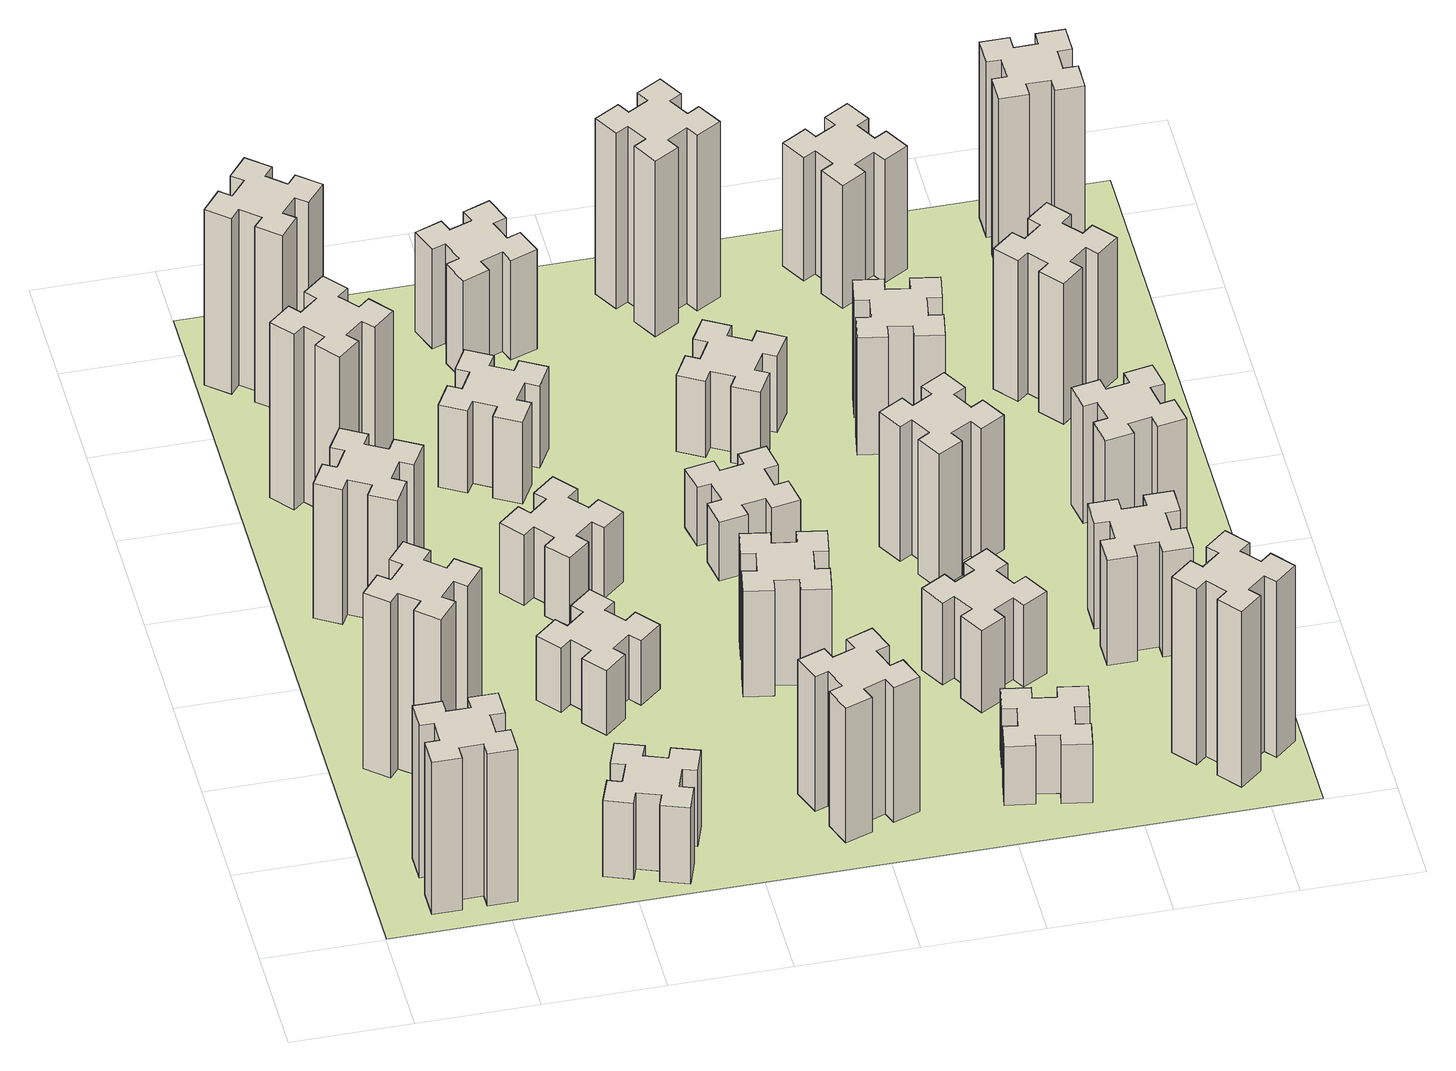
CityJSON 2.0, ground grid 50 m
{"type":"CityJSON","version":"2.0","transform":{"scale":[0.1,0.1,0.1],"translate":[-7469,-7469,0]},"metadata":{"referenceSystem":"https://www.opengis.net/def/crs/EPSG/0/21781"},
"CityObjects":{
"building1":{"type":"Building","attributes":{"class":"1000","function":"1000","usage":"1000","yearOfConstruction":2016,"roofType":"1000","measuredHeight":78,"storeysAboveGround":30,"storeysBelowGround":0},"geometry":[{"type":"Solid","lod":"1","boundaries":[[[[0,1,2,3,4,5,6,7,8,9,10,11,12,13,14,15,16,17,18,19]],[[17,16,20,21]],[[16,15,22,20]],[[15,14,23,22]],[[14,13,24,23]],[[13,12,25,24]],[[12,11,26,25]],[[11,10,27,26]],[[10,9,28,27]],[[9,8,29,28]],[[8,7,30,29]],[[7,6,31,30]],[[6,5,32,31]],[[5,4,33,32]],[[4,3,34,33]],[[3,2,35,34]],[[2,1,36,35]],[[1,0,37,36]],[[0,19,38,37]],[[19,18,39,38]],[[18,17,21,39]],[[24,25,26,27,28,29,30,31,32,33,34,35,36,37,38,39,21,20,22,23]]]]}]},
"building2":{"type":"Building","attributes":{"class":"1000","function":"1000","usage":"1000","yearOfConstruction":2016,"roofType":"1000","measuredHeight":90,"storeysAboveGround":30,"storeysBelowGround":0},"geometry":[{"type":"Solid","lod":"1","boundaries":[[[[40,41,42,43,44,45,46,47,48,49,50,51,52,53,54,55,56,57,58,59]],[[57,56,60,61]],[[56,55,62,60]],[[55,54,63,62]],[[54,53,64,63]],[[53,52,65,64]],[[52,51,66,65]],[[51,50,67,66]],[[50,49,68,67]],[[49,48,69,68]],[[48,47,70,69]],[[47,46,71,70]],[[46,45,72,71]],[[45,44,73,72]],[[44,43,74,73]],[[43,42,75,74]],[[42,41,76,75]],[[41,40,77,76]],[[40,59,78,77]],[[59,58,79,78]],[[58,57,61,79]],[[64,65,66,67,68,69,70,71,72,73,74,75,76,77,78,79,61,60,62,63]]]]}]},
"building3":{"type":"Building","attributes":{"class":"1000","function":"1000","usage":"1000","yearOfConstruction":2016,"roofType":"1000","measuredHeight":69,"storeysAboveGround":30,"storeysBelowGround":0},"geometry":[{"type":"Solid","lod":"1","boundaries":[[[[80,81,82,83,84,85,86,87,88,89,90,91,92,93,94,95,96,97,98,99]],[[97,96,100,101]],[[96,95,102,100]],[[95,94,103,102]],[[94,93,104,103]],[[93,92,105,104]],[[92,91,106,105]],[[91,90,107,106]],[[90,89,108,107]],[[89,88,109,108]],[[88,87,110,109]],[[87,86,111,110]],[[86,85,112,111]],[[85,84,113,112]],[[84,83,114,113]],[[83,82,115,114]],[[82,81,116,115]],[[81,80,117,116]],[[80,99,118,117]],[[99,98,119,118]],[[98,97,101,119]],[[104,105,106,107,108,109,110,111,112,113,114,115,116,117,118,119,101,100,102,103]]]]}]},
"building4":{"type":"Building","attributes":{"class":"1000","function":"1000","usage":"1000","yearOfConstruction":2016,"roofType":"1000","measuredHeight":90,"storeysAboveGround":30,"storeysBelowGround":0},"geometry":[{"type":"Solid","lod":"1","boundaries":[[[[120,121,122,123,124,125,126,127,128,129,130,131,132,133,134,135,136,137,138,139]],[[137,136,140,141]],[[136,135,142,140]],[[135,134,143,142]],[[134,133,144,143]],[[133,132,145,144]],[[132,131,146,145]],[[131,130,147,146]],[[130,129,148,147]],[[129,128,149,148]],[[128,127,150,149]],[[127,126,151,150]],[[126,125,152,151]],[[125,124,153,152]],[[124,123,154,153]],[[123,122,155,154]],[[122,121,156,155]],[[121,120,157,156]],[[120,139,158,157]],[[139,138,159,158]],[[138,137,141,159]],[[144,145,146,147,148,149,150,151,152,153,154,155,156,157,158,159,141,140,142,143]]]]}]},
"building5":{"type":"Building","attributes":{"class":"1000","function":"1000","usage":"1000","yearOfConstruction":2016,"roofType":"1000","measuredHeight":39,"storeysAboveGround":30,"storeysBelowGround":0},"geometry":[{"type":"Solid","lod":"1","boundaries":[[[[160,161,162,163,164,165,166,167,168,169,170,171,172,173,174,175,176,177,178,179]],[[177,176,180,181]],[[176,175,182,180]],[[175,174,183,182]],[[174,173,184,183]],[[173,172,185,184]],[[172,171,186,185]],[[171,170,187,186]],[[170,169,188,187]],[[169,168,189,188]],[[168,167,190,189]],[[167,166,191,190]],[[166,165,192,191]],[[165,164,193,192]],[[164,163,194,193]],[[163,162,195,194]],[[162,161,196,195]],[[161,160,197,196]],[[160,179,198,197]],[[179,178,199,198]],[[178,177,181,199]],[[184,185,186,187,188,189,190,191,192,193,194,195,196,197,198,199,181,180,182,183]]]]}]},
"building6":{"type":"Building","attributes":{"class":"1000","function":"1000","usage":"1000","yearOfConstruction":2016,"roofType":"1000","measuredHeight":90,"storeysAboveGround":30,"storeysBelowGround":0},"geometry":[{"type":"Solid","lod":"1","boundaries":[[[[200,201,202,203,204,205,206,207,208,209,210,211,212,213,214,215,216,217,218,219]],[[217,216,220,221]],[[216,215,222,220]],[[215,214,223,222]],[[214,213,224,223]],[[213,212,225,224]],[[212,211,226,225]],[[211,210,227,226]],[[210,209,228,227]],[[209,208,229,228]],[[208,207,230,229]],[[207,206,231,230]],[[206,205,232,231]],[[205,204,233,232]],[[204,203,234,233]],[[203,202,235,234]],[[202,201,236,235]],[[201,200,237,236]],[[200,219,238,237]],[[219,218,239,238]],[[218,217,221,239]],[[224,225,226,227,228,229,230,231,232,233,234,235,236,237,238,239,221,220,222,223]]]]}]},
"building7":{"type":"Building","attributes":{"class":"1000","function":"1000","usage":"1000","yearOfConstruction":2016,"roofType":"1000","measuredHeight":33,"storeysAboveGround":30,"storeysBelowGround":0},"geometry":[{"type":"Solid","lod":"1","boundaries":[[[[240,241,242,243,244,245,246,247,248,249,250,251,252,253,254,255,256,257,258,259]],[[257,256,260,261]],[[256,255,262,260]],[[255,254,263,262]],[[254,253,264,263]],[[253,252,265,264]],[[252,251,266,265]],[[251,250,267,266]],[[250,249,268,267]],[[249,248,269,268]],[[248,247,270,269]],[[247,246,271,270]],[[246,245,272,271]],[[245,244,273,272]],[[244,243,274,273]],[[243,242,275,274]],[[242,241,276,275]],[[241,240,277,276]],[[240,259,278,277]],[[259,258,279,278]],[[258,257,261,279]],[[264,265,266,267,268,269,270,271,272,273,274,275,276,277,278,279,261,260,262,263]]]]}]},
"building8":{"type":"Building","attributes":{"class":"1000","function":"1000","usage":"1000","yearOfConstruction":2016,"roofType":"1000","measuredHeight":36,"storeysAboveGround":30,"storeysBelowGround":0},"geometry":[{"type":"Solid","lod":"1","boundaries":[[[[280,281,282,283,284,285,286,287,288,289,290,291,292,293,294,295,296,297,298,299]],[[297,296,300,301]],[[296,295,302,300]],[[295,294,303,302]],[[294,293,304,303]],[[293,292,305,304]],[[292,291,306,305]],[[291,290,307,306]],[[290,289,308,307]],[[289,288,309,308]],[[288,287,310,309]],[[287,286,311,310]],[[286,285,312,311]],[[285,284,313,312]],[[284,283,314,313]],[[283,282,315,314]],[[282,281,316,315]],[[281,280,317,316]],[[280,299,318,317]],[[299,298,319,318]],[[298,297,301,319]],[[304,305,306,307,308,309,310,311,312,313,314,315,316,317,318,319,301,300,302,303]]]]}]},
"building9":{"type":"Building","attributes":{"class":"1000","function":"1000","usage":"1000","yearOfConstruction":2016,"roofType":"1000","measuredHeight":42,"storeysAboveGround":30,"storeysBelowGround":0},"geometry":[{"type":"Solid","lod":"1","boundaries":[[[[320,321,322,323,324,325,326,327,328,329,330,331,332,333,334,335,336,337,338,339]],[[337,336,340,341]],[[336,335,342,340]],[[335,334,343,342]],[[334,333,344,343]],[[333,332,345,344]],[[332,331,346,345]],[[331,330,347,346]],[[330,329,348,347]],[[329,328,349,348]],[[328,327,350,349]],[[327,326,351,350]],[[326,325,352,351]],[[325,324,353,352]],[[324,323,354,353]],[[323,322,355,354]],[[322,321,356,355]],[[321,320,357,356]],[[320,339,358,357]],[[339,338,359,358]],[[338,337,341,359]],[[344,345,346,347,348,349,350,351,352,353,354,355,356,357,358,359,341,340,342,343]]]]}]},
"building10":{"type":"Building","attributes":{"class":"1000","function":"1000","usage":"1000","yearOfConstruction":2016,"roofType":"1000","measuredHeight":69,"storeysAboveGround":30,"storeysBelowGround":0},"geometry":[{"type":"Solid","lod":"1","boundaries":[[[[360,361,362,363,364,365,366,367,368,369,370,371,372,373,374,375,376,377,378,379]],[[377,376,380,381]],[[376,375,382,380]],[[375,374,383,382]],[[374,373,384,383]],[[373,372,385,384]],[[372,371,386,385]],[[371,370,387,386]],[[370,369,388,387]],[[369,368,389,388]],[[368,367,390,389]],[[367,366,391,390]],[[366,365,392,391]],[[365,364,393,392]],[[364,363,394,393]],[[363,362,395,394]],[[362,361,396,395]],[[361,360,397,396]],[[360,379,398,397]],[[379,378,399,398]],[[378,377,381,399]],[[384,385,386,387,388,389,390,391,392,393,394,395,396,397,398,399,381,380,382,383]]]]}]},
"building11":{"type":"Building","attributes":{"class":"1000","function":"1000","usage":"1000","yearOfConstruction":2016,"roofType":"1000","measuredHeight":51,"storeysAboveGround":30,"storeysBelowGround":0},"geometry":[{"type":"Solid","lod":"1","boundaries":[[[[400,401,402,403,404,405,406,407,408,409,410,411,412,413,414,415,416,417,418,419]],[[417,416,420,421]],[[416,415,422,420]],[[415,414,423,422]],[[414,413,424,423]],[[413,412,425,424]],[[412,411,426,425]],[[411,410,427,426]],[[410,409,428,427]],[[409,408,429,428]],[[408,407,430,429]],[[407,406,431,430]],[[406,405,432,431]],[[405,404,433,432]],[[404,403,434,433]],[[403,402,435,434]],[[402,401,436,435]],[[401,400,437,436]],[[400,419,438,437]],[[419,418,439,438]],[[418,417,421,439]],[[424,425,426,427,428,429,430,431,432,433,434,435,436,437,438,439,421,420,422,423]]]]}]},
"building12":{"type":"Building","attributes":{"class":"1000","function":"1000","usage":"1000","yearOfConstruction":2016,"roofType":"1000","measuredHeight":54,"storeysAboveGround":30,"storeysBelowGround":0},"geometry":[{"type":"Solid","lod":"1","boundaries":[[[[440,441,442,443,444,445,446,447,448,449,450,451,452,453,454,455,456,457,458,459]],[[457,456,460,461]],[[456,455,462,460]],[[455,454,463,462]],[[454,453,464,463]],[[453,452,465,464]],[[452,451,466,465]],[[451,450,467,466]],[[450,449,468,467]],[[449,448,469,468]],[[448,447,470,469]],[[447,446,471,470]],[[446,445,472,471]],[[445,444,473,472]],[[444,443,474,473]],[[443,442,475,474]],[[442,441,476,475]],[[441,440,477,476]],[[440,459,478,477]],[[459,458,479,478]],[[458,457,461,479]],[[464,465,466,467,468,469,470,471,472,473,474,475,476,477,478,479,461,460,462,463]]]]}]},
"building13":{"type":"Building","attributes":{"class":"1000","function":"1000","usage":"1000","yearOfConstruction":2016,"roofType":"1000","measuredHeight":30,"storeysAboveGround":30,"storeysBelowGround":0},"geometry":[{"type":"Solid","lod":"1","boundaries":[[[[480,481,482,483,484,485,486,487,488,489,490,491,492,493,494,495,496,497,498,499]],[[497,496,500,501]],[[496,495,502,500]],[[495,494,503,502]],[[494,493,504,503]],[[493,492,505,504]],[[492,491,506,505]],[[491,490,507,506]],[[490,489,508,507]],[[489,488,509,508]],[[488,487,510,509]],[[487,486,511,510]],[[486,485,512,511]],[[485,484,513,512]],[[484,483,514,513]],[[483,482,515,514]],[[482,481,516,515]],[[481,480,517,516]],[[480,499,518,517]],[[499,498,519,518]],[[498,497,501,519]],[[504,505,506,507,508,509,510,511,512,513,514,515,516,517,518,519,501,500,502,503]]]]}]},
"building14":{"type":"Building","attributes":{"class":"1000","function":"1000","usage":"1000","yearOfConstruction":2016,"roofType":"1000","measuredHeight":39,"storeysAboveGround":30,"storeysBelowGround":0},"geometry":[{"type":"Solid","lod":"1","boundaries":[[[[520,521,522,523,524,525,526,527,528,529,530,531,532,533,534,535,536,537,538,539]],[[537,536,540,541]],[[536,535,542,540]],[[535,534,543,542]],[[534,533,544,543]],[[533,532,545,544]],[[532,531,546,545]],[[531,530,547,546]],[[530,529,548,547]],[[529,528,549,548]],[[528,527,550,549]],[[527,526,551,550]],[[526,525,552,551]],[[525,524,553,552]],[[524,523,554,553]],[[523,522,555,554]],[[522,521,556,555]],[[521,520,557,556]],[[520,539,558,557]],[[539,538,559,558]],[[538,537,541,559]],[[544,545,546,547,548,549,550,551,552,553,554,555,556,557,558,559,541,540,542,543]]]]}]},
"building15":{"type":"Building","attributes":{"class":"1000","function":"1000","usage":"1000","yearOfConstruction":2016,"roofType":"1000","measuredHeight":30,"storeysAboveGround":30,"storeysBelowGround":0},"geometry":[{"type":"Solid","lod":"1","boundaries":[[[[560,561,562,563,564,565,566,567,568,569,570,571,572,573,574,575,576,577,578,579]],[[577,576,580,581]],[[576,575,582,580]],[[575,574,583,582]],[[574,573,584,583]],[[573,572,585,584]],[[572,571,586,585]],[[571,570,587,586]],[[570,569,588,587]],[[569,568,589,588]],[[568,567,590,589]],[[567,566,591,590]],[[566,565,592,591]],[[565,564,593,592]],[[564,563,594,593]],[[563,562,595,594]],[[562,561,596,595]],[[561,560,597,596]],[[560,579,598,597]],[[579,578,599,598]],[[578,577,581,599]],[[584,585,586,587,588,589,590,591,592,593,594,595,596,597,598,599,581,580,582,583]]]]}]},
"building16":{"type":"Building","attributes":{"class":"1000","function":"1000","usage":"1000","yearOfConstruction":2016,"roofType":"1000","measuredHeight":90,"storeysAboveGround":30,"storeysBelowGround":0},"geometry":[{"type":"Solid","lod":"1","boundaries":[[[[600,601,602,603,604,605,606,607,608,609,610,611,612,613,614,615,616,617,618,619]],[[617,616,620,621]],[[616,615,622,620]],[[615,614,623,622]],[[614,613,624,623]],[[613,612,625,624]],[[612,611,626,625]],[[611,610,627,626]],[[610,609,628,627]],[[609,608,629,628]],[[608,607,630,629]],[[607,606,631,630]],[[606,605,632,631]],[[605,604,633,632]],[[604,603,634,633]],[[603,602,635,634]],[[602,601,636,635]],[[601,600,637,636]],[[600,619,638,637]],[[619,618,639,638]],[[618,617,621,639]],[[624,625,626,627,628,629,630,631,632,633,634,635,636,637,638,639,621,620,622,623]]]]}]},
"building17":{"type":"Building","attributes":{"class":"1000","function":"1000","usage":"1000","yearOfConstruction":2016,"roofType":"1000","measuredHeight":42,"storeysAboveGround":30,"storeysBelowGround":0},"geometry":[{"type":"Solid","lod":"1","boundaries":[[[[640,641,642,643,644,645,646,647,648,649,650,651,652,653,654,655,656,657,658,659]],[[657,656,660,661]],[[656,655,662,660]],[[655,654,663,662]],[[654,653,664,663]],[[653,652,665,664]],[[652,651,666,665]],[[651,650,667,666]],[[650,649,668,667]],[[649,648,669,668]],[[648,647,670,669]],[[647,646,671,670]],[[646,645,672,671]],[[645,644,673,672]],[[644,643,674,673]],[[643,642,675,674]],[[642,641,676,675]],[[641,640,677,676]],[[640,659,678,677]],[[659,658,679,678]],[[658,657,661,679]],[[664,665,666,667,668,669,670,671,672,673,674,675,676,677,678,679,661,660,662,663]]]]}]},
"building18":{"type":"Building","attributes":{"class":"1000","function":"1000","usage":"1000","yearOfConstruction":2016,"roofType":"1000","measuredHeight":69,"storeysAboveGround":30,"storeysBelowGround":0},"geometry":[{"type":"Solid","lod":"1","boundaries":[[[[680,681,682,683,684,685,686,687,688,689,690,691,692,693,694,695,696,697,698,699]],[[697,696,700,701]],[[696,695,702,700]],[[695,694,703,702]],[[694,693,704,703]],[[693,692,705,704]],[[692,691,706,705]],[[691,690,707,706]],[[690,689,708,707]],[[689,688,709,708]],[[688,687,710,709]],[[687,686,711,710]],[[686,685,712,711]],[[685,684,713,712]],[[684,683,714,713]],[[683,682,715,714]],[[682,681,716,715]],[[681,680,717,716]],[[680,699,718,717]],[[699,698,719,718]],[[698,697,701,719]],[[704,705,706,707,708,709,710,711,712,713,714,715,716,717,718,719,701,700,702,703]]]]}]},
"building19":{"type":"Building","attributes":{"class":"1000","function":"1000","usage":"1000","yearOfConstruction":2016,"roofType":"1000","measuredHeight":60,"storeysAboveGround":30,"storeysBelowGround":0},"geometry":[{"type":"Solid","lod":"1","boundaries":[[[[720,721,722,723,724,725,726,727,728,729,730,731,732,733,734,735,736,737,738,739]],[[737,736,740,741]],[[736,735,742,740]],[[735,734,743,742]],[[734,733,744,743]],[[733,732,745,744]],[[732,731,746,745]],[[731,730,747,746]],[[730,729,748,747]],[[729,728,749,748]],[[728,727,750,749]],[[727,726,751,750]],[[726,725,752,751]],[[725,724,753,752]],[[724,723,754,753]],[[723,722,755,754]],[[722,721,756,755]],[[721,720,757,756]],[[720,739,758,757]],[[739,738,759,758]],[[738,737,741,759]],[[744,745,746,747,748,749,750,751,752,753,754,755,756,757,758,759,741,740,742,743]]]]}]},
"building20":{"type":"Building","attributes":{"class":"1000","function":"1000","usage":"1000","yearOfConstruction":2016,"roofType":"1000","measuredHeight":90,"storeysAboveGround":30,"storeysBelowGround":0},"geometry":[{"type":"Solid","lod":"1","boundaries":[[[[760,761,762,763,764,765,766,767,768,769,770,771,772,773,774,775,776,777,778,779]],[[777,776,780,781]],[[776,775,782,780]],[[775,774,783,782]],[[774,773,784,783]],[[773,772,785,784]],[[772,771,786,785]],[[771,770,787,786]],[[770,769,788,787]],[[769,768,789,788]],[[768,767,790,789]],[[767,766,791,790]],[[766,765,792,791]],[[765,764,793,792]],[[764,763,794,793]],[[763,762,795,794]],[[762,761,796,795]],[[761,760,797,796]],[[760,779,798,797]],[[779,778,799,798]],[[778,777,781,799]],[[784,785,786,787,788,789,790,791,792,793,794,795,796,797,798,799,781,780,782,783]]]]}]},
"building21":{"type":"Building","attributes":{"class":"1000","function":"1000","usage":"1000","yearOfConstruction":2016,"roofType":"1000","measuredHeight":54,"storeysAboveGround":30,"storeysBelowGround":0},"geometry":[{"type":"Solid","lod":"1","boundaries":[[[[800,801,802,803,804,805,806,807,808,809,810,811,812,813,814,815,816,817,818,819]],[[817,816,820,821]],[[816,815,822,820]],[[815,814,823,822]],[[814,813,824,823]],[[813,812,825,824]],[[812,811,826,825]],[[811,810,827,826]],[[810,809,828,827]],[[809,808,829,828]],[[808,807,830,829]],[[807,806,831,830]],[[806,805,832,831]],[[805,804,833,832]],[[804,803,834,833]],[[803,802,835,834]],[[802,801,836,835]],[[801,800,837,836]],[[800,819,838,837]],[[819,818,839,838]],[[818,817,821,839]],[[824,825,826,827,828,829,830,831,832,833,834,835,836,837,838,839,821,820,822,823]]]]}]},
"building22":{"type":"Building","attributes":{"class":"1000","function":"1000","usage":"1000","yearOfConstruction":2016,"roofType":"1000","measuredHeight":63,"storeysAboveGround":30,"storeysBelowGround":0},"geometry":[{"type":"Solid","lod":"1","boundaries":[[[[840,841,842,843,844,845,846,847,848,849,850,851,852,853,854,855,856,857,858,859]],[[857,856,860,861]],[[856,855,862,860]],[[855,854,863,862]],[[854,853,864,863]],[[853,852,865,864]],[[852,851,866,865]],[[851,850,867,866]],[[850,849,868,867]],[[849,848,869,868]],[[848,847,870,869]],[[847,846,871,870]],[[846,845,872,871]],[[845,844,873,872]],[[844,843,874,873]],[[843,842,875,874]],[[842,841,876,875]],[[841,840,877,876]],[[840,859,878,877]],[[859,858,879,878]],[[858,857,861,879]],[[864,865,866,867,868,869,870,871,872,873,874,875,876,877,878,879,861,860,862,863]]]]}]},
"building23":{"type":"Building","attributes":{"class":"1000","function":"1000","usage":"1000","yearOfConstruction":2016,"roofType":"1000","measuredHeight":60,"storeysAboveGround":30,"storeysBelowGround":0},"geometry":[{"type":"Solid","lod":"1","boundaries":[[[[880,881,882,883,884,885,886,887,888,889,890,891,892,893,894,895,896,897,898,899]],[[897,896,900,901]],[[896,895,902,900]],[[895,894,903,902]],[[894,893,904,903]],[[893,892,905,904]],[[892,891,906,905]],[[891,890,907,906]],[[890,889,908,907]],[[889,888,909,908]],[[888,887,910,909]],[[887,886,911,910]],[[886,885,912,911]],[[885,884,913,912]],[[884,883,914,913]],[[883,882,915,914]],[[882,881,916,915]],[[881,880,917,916]],[[880,899,918,917]],[[899,898,919,918]],[[898,897,901,919]],[[904,905,906,907,908,909,910,911,912,913,914,915,916,917,918,919,901,900,902,903]]]]}]},
"building24":{"type":"Building","attributes":{"class":"1000","function":"1000","usage":"1000","yearOfConstruction":2016,"roofType":"1000","measuredHeight":72,"storeysAboveGround":30,"storeysBelowGround":0},"geometry":[{"type":"Solid","lod":"1","boundaries":[[[[920,921,922,923,924,925,926,927,928,929,930,931,932,933,934,935,936,937,938,939]],[[937,936,940,941]],[[936,935,942,940]],[[935,934,943,942]],[[934,933,944,943]],[[933,932,945,944]],[[932,931,946,945]],[[931,930,947,946]],[[930,929,948,947]],[[929,928,949,948]],[[928,927,950,949]],[[927,926,951,950]],[[926,925,952,951]],[[925,924,953,952]],[[924,923,954,953]],[[923,922,955,954]],[[922,921,956,955]],[[921,920,957,956]],[[920,939,958,957]],[[939,938,959,958]],[[938,937,941,959]],[[944,945,946,947,948,949,950,951,952,953,954,955,956,957,958,959,941,940,942,943]]]]}]},
"building25":{"type":"Building","attributes":{"class":"1000","function":"1000","usage":"1000","yearOfConstruction":2016,"roofType":"1000","measuredHeight":90,"storeysAboveGround":30,"storeysBelowGround":0},"geometry":[{"type":"Solid","lod":"1","boundaries":[[[[960,961,962,963,964,965,966,967,968,969,970,971,972,973,974,975,976,977,978,979]],[[977,976,980,981]],[[976,975,982,980]],[[975,974,983,982]],[[974,973,984,983]],[[973,972,985,984]],[[972,971,986,985]],[[971,970,987,986]],[[970,969,988,987]],[[969,968,989,988]],[[968,967,990,989]],[[967,966,991,990]],[[966,965,992,991]],[[965,964,993,992]],[[964,963,994,993]],[[963,962,995,994]],[[962,961,996,995]],[[961,960,997,996]],[[960,979,998,997]],[[979,978,999,998]],[[978,977,981,999]],[[984,985,986,987,988,989,990,991,992,993,994,995,996,997,998,999,981,980,982,983]]]]}]},
"landuse1":{"type":"LandUse","attributes":{"name":"plot1","function":"1010"},"geometry":[{"type":"MultiSurface","lod":"1","boundaries":[[[1000,1001,1002,1003]]]}]}
},
"vertices":[
[265,325,0],[265,225,0],[205,225,0],[205,105,0],[325,105,0],[325,165,0],[425,165,0],[425,105,0],[545,105,0],[545,225,0],[485,225,0],[485,325,0],[545,325,0],[545,445,0],[425,445,0],[425,385,0],[325,385,0],[325,445,0],[205,445,0],[205,325,0],[325,385,780],[325,445,780],[425,385,780],[425,445,780],[545,445,780],[545,325,780],[485,325,780],[485,225,780],[545,225,780],[545,105,780],[425,105,780],[425,165,780],[325,165,780],[325,105,780],[205,105,780],[205,225,780],[265,225,780],[265,325,780],[205,325,780],[205,445,780],
[484,1067,0],[408,1132,0],[446,1178,0],[354,1255,0],[277,1163,0],[323,1124,0],[259,1048,0],[213,1086,0],[136,994,0],[228,917,0],[266,963,0],[343,899,0],[304,853,0],[396,776,0],[473,868,0],[427,906,0],[492,983,0],[538,944,0],[615,1036,0],[523,1113,0],[492,983,900],[538,944,900],[427,906,900],[473,868,900],[396,776,900],[304,853,900],[343,899,900],[266,963,900],[228,917,900],[136,994,900],[213,1086,900],[259,1048,900],[323,1124,900],[277,1163,900],[354,1255,900],[446,1178,900],[408,1132,900],[484,1067,900],[523,1113,900],[615,1036,900],
[474,2026,0],[387,2076,0],[417,2128,0],[313,2188,0],[253,2084,0],[305,2054,0],[255,1967,0],[203,1997,0],[143,1893,0],[247,1833,0],[277,1885,0],[364,1835,0],[334,1783,0],[438,1723,0],[498,1827,0],[446,1857,0],[496,1944,0],[548,1914,0],[608,2018,0],[504,2078,0],[496,1944,690],[548,1914,690],[446,1857,690],[498,1827,690],[438,1723,690],[334,1783,690],[364,1835,690],[277,1885,690],[247,1833,690],[143,1893,690],[203,1997,690],[255,1967,690],[305,2054,690],[253,2084,690],[313,2188,690],[417,2128,690],[387,2076,690],[474,2026,690],[504,2078,690],[608,2018,690],
[492,2628,0],[427,2704,0],[473,2743,0],[396,2835,0],[304,2758,0],[343,2712,0],[266,2647,0],[228,2693,0],[136,2616,0],[213,2524,0],[259,2563,0],[323,2486,0],[277,2448,0],[354,2356,0],[446,2433,0],[408,2479,0],[484,2543,0],[523,2497,0],[615,2574,0],[538,2666,0],[484,2543,900],[523,2497,900],[408,2479,900],[446,2433,900],[354,2356,900],[277,2448,900],[323,2486,900],[259,2563,900],[213,2524,900],[136,2616,900],[228,2693,900],[266,2647,900],[343,2712,900],[304,2758,900],[396,2835,900],[473,2743,900],[427,2704,900],[492,2628,900],[538,2666,900],[615,2574,900],
[1029,360,0],[995,266,0],[939,287,0],[897,174,0],[1010,133,0],[1031,189,0],[1125,155,0],[1104,99,0],[1217,57,0],[1258,170,0],[1202,191,0],[1236,285,0],[1292,264,0],[1333,377,0],[1220,418,0],[1200,362,0],[1106,396,0],[1127,452,0],[1014,493,0],[973,380,0],[1106,396,390],[1127,452,390],[1200,362,390],[1220,418,390],[1333,377,390],[1292,264,390],[1236,285,390],[1202,191,390],[1258,170,390],[1217,57,390],[1104,99,390],[1125,155,390],[1031,189,390],[1010,133,390],[897,174,390],[939,287,390],[995,266,390],[1029,360,390],[973,380,390],[1014,493,390],
[384,3387,0],[308,3452,0],[346,3498,0],[254,3575,0],[177,3483,0],[223,3444,0],[159,3368,0],[113,3406,0],[36,3314,0],[128,3237,0],[166,3283,0],[243,3219,0],[204,3173,0],[296,3096,0],[373,3188,0],[327,3226,0],[392,3303,0],[438,3264,0],[515,3356,0],[423,3433,0],[392,3303,900],[438,3264,900],[327,3226,900],[373,3188,900],[296,3096,900],[204,3173,900],[243,3219,900],[166,3283,900],[128,3237,900],[36,3314,900],[113,3406,900],[159,3368,900],[223,3444,900],[177,3483,900],[254,3575,900],[346,3498,900],[308,3452,900],[384,3387,900],[423,3433,900],[515,3356,900],
[1083,1332,0],[1006,1267,0],[968,1313,0],[876,1236,0],[953,1144,0],[999,1183,0],[1063,1106,0],[1017,1068,0],[1094,976,0],[1186,1053,0],[1148,1099,0],[1224,1163,0],[1263,1117,0],[1355,1194,0],[1278,1286,0],[1232,1248,0],[1167,1324,0],[1213,1363,0],[1136,1455,0],[1044,1378,0],[1167,1324,330],[1213,1363,330],[1232,1248,330],[1278,1286,330],[1355,1194,330],[1263,1117,330],[1224,1163,330],[1148,1099,330],[1186,1053,330],[1094,976,330],[1017,1068,330],[1063,1106,330],[999,1183,330],[953,1144,330],[876,1236,330],[968,1313,330],[1006,1267,330],[1083,1332,330],[1044,1378,330],[1136,1455,330],
[1083,1972,0],[1006,1907,0],[968,1953,0],[876,1876,0],[953,1784,0],[999,1823,0],[1063,1746,0],[1017,1708,0],[1094,1616,0],[1186,1693,0],[1148,1739,0],[1224,1803,0],[1263,1757,0],[1355,1834,0],[1278,1926,0],[1232,1888,0],[1167,1964,0],[1213,2003,0],[1136,2095,0],[1044,2018,0],[1167,1964,360],[1213,2003,360],[1232,1888,360],[1278,1926,360],[1355,1834,360],[1263,1757,360],[1224,1803,360],[1148,1739,360],[1186,1693,360],[1094,1616,360],[1017,1708,360],[1063,1746,360],[999,1823,360],[953,1784,360],[876,1876,360],[968,1953,360],[1006,1907,360],[1083,1972,360],[1044,2018,360],[1136,2095,360],
[1114,2666,0],[1027,2716,0],[1057,2768,0],[953,2828,0],[893,2724,0],[945,2694,0],[895,2607,0],[843,2637,0],[783,2533,0],[887,2473,0],[917,2525,0],[1004,2475,0],[974,2423,0],[1078,2363,0],[1138,2467,0],[1086,2497,0],[1136,2584,0],[1188,2554,0],[1248,2658,0],[1144,2718,0],[1136,2584,420],[1188,2554,420],[1086,2497,420],[1138,2467,420],[1078,2363,420],[974,2423,420],[1004,2475,420],[917,2525,420],[887,2473,420],[783,2533,420],[843,2637,420],[895,2607,420],[945,2694,420],[893,2724,420],[953,2828,420],[1057,2768,420],[1027,2716,420],[1114,2666,420],[1144,2718,420],[1248,2658,420],
[1965,496,0],[1871,462,0],[1850,518,0],[1737,477,0],[1779,364,0],[1835,385,0],[1869,291,0],[1813,270,0],[1854,157,0],[1967,199,0],[1946,255,0],[2040,289,0],[2060,233,0],[2173,274,0],[2132,387,0],[2076,366,0],[2042,460,0],[2098,480,0],[2057,593,0],[1944,552,0],[2042,460,690],[2098,480,690],[2076,366,690],[2132,387,690],[2173,274,690],[2060,233,690],[2040,289,690],[1946,255,690],[1967,199,690],[1854,157,690],[1813,270,690],[1869,291,690],[1835,385,690],[1779,364,690],[1737,477,690],[1850,518,690],[1871,462,690],[1965,496,690],[1944,552,690],[2057,593,690],
[1125,3456,0],[1031,3422,0],[1010,3478,0],[897,3437,0],[939,3324,0],[995,3345,0],[1029,3251,0],[973,3230,0],[1014,3117,0],[1127,3159,0],[1106,3215,0],[1200,3249,0],[1220,3193,0],[1333,3234,0],[1292,3347,0],[1236,3326,0],[1202,3420,0],[1258,3440,0],[1217,3553,0],[1104,3512,0],[1202,3420,510],[1258,3440,510],[1236,3326,510],[1292,3347,510],[1333,3234,510],[1220,3193,510],[1200,3249,510],[1106,3215,510],[1127,3159,510],[1014,3117,510],[973,3230,510],[1029,3251,510],[995,3345,510],[939,3324,510],[897,3437,510],[1010,3478,510],[1031,3422,510],[1125,3456,510],[1104,3512,510],[1217,3553,510],
[1955,1147,0],[1972,1245,0],[2031,1235,0],[2052,1353,0],[1934,1374,0],[1924,1315,0],[1825,1332,0],[1836,1391,0],[1717,1412,0],[1697,1294,0],[1756,1284,0],[1738,1185,0],[1679,1196,0],[1658,1077,0],[1777,1057,0],[1787,1116,0],[1885,1098,0],[1875,1039,0],[1993,1018,0],[2014,1137,0],[1885,1098,540],[1875,1039,540],[1787,1116,540],[1777,1057,540],[1658,1077,540],[1679,1196,540],[1738,1185,540],[1756,1284,540],[1697,1294,540],[1717,1412,540],[1836,1391,540],[1825,1332,540],[1924,1315,540],[1934,1374,540],[2052,1353,540],[2031,1235,540],[1972,1245,540],[1955,1147,540],[2014,1137,540],[1993,1018,540],
[1972,1925,0],[1955,2024,0],[2014,2034,0],[1993,2152,0],[1875,2131,0],[1885,2072,0],[1787,2055,0],[1777,2114,0],[1658,2093,0],[1679,1975,0],[1738,1985,0],[1756,1887,0],[1697,1877,0],[1717,1758,0],[1836,1779,0],[1825,1838,0],[1924,1856,0],[1934,1797,0],[2052,1817,0],[2031,1936,0],[1924,1856,300],[1934,1797,300],[1825,1838,300],[1836,1779,300],[1717,1758,300],[1697,1877,300],[1756,1887,300],[1738,1985,300],[1679,1975,300],[1658,2093,300],[1777,2114,300],[1787,2055,300],[1885,2072,300],[1875,2131,300],[1993,2152,300],[2014,2034,300],[1955,2024,300],[1972,1925,300],[2031,1936,300],[2052,1817,300],
[2026,2497,0],[2076,2584,0],[2128,2554,0],[2188,2658,0],[2084,2718,0],[2054,2666,0],[1967,2716,0],[1997,2768,0],[1893,2828,0],[1833,2724,0],[1885,2694,0],[1835,2607,0],[1783,2637,0],[1723,2533,0],[1827,2473,0],[1857,2525,0],[1944,2475,0],[1914,2423,0],[2018,2363,0],[2078,2467,0],[1944,2475,390],[1914,2423,390],[1857,2525,390],[1827,2473,390],[1723,2533,390],[1783,2637,390],[1835,2607,390],[1885,2694,390],[1833,2724,390],[1893,2828,390],[1997,2768,390],[1967,2716,390],[2054,2666,390],[2084,2718,390],[2188,2658,390],[2128,2554,390],[2076,2584,390],[2026,2497,390],[2078,2467,390],[2018,2363,390],
[2596,444,0],[2578,345,0],[2519,356,0],[2498,237,0],[2617,217,0],[2627,276,0],[2725,258,0],[2715,199,0],[2833,178,0],[2854,297,0],[2795,307,0],[2812,405,0],[2871,395,0],[2892,513,0],[2774,534,0],[2764,475,0],[2665,492,0],[2676,551,0],[2557,572,0],[2537,454,0],[2665,492,300],[2676,551,300],[2764,475,300],[2774,534,300],[2892,513,300],[2871,395,300],[2812,405,300],[2795,307,300],[2854,297,300],[2833,178,300],[2715,199,300],[2725,258,300],[2627,276,300],[2617,217,300],[2498,237,300],[2519,356,300],[2578,345,300],[2596,444,300],[2537,454,300],[2557,572,300],
[1844,3556,0],[1757,3506,0],[1727,3558,0],[1623,3498,0],[1683,3394,0],[1735,3424,0],[1785,3337,0],[1733,3307,0],[1793,3203,0],[1897,3263,0],[1867,3315,0],[1954,3365,0],[1984,3313,0],[2088,3373,0],[2028,3477,0],[1976,3447,0],[1926,3534,0],[1978,3564,0],[1918,3668,0],[1814,3608,0],[1926,3534,900],[1978,3564,900],[1976,3447,900],[2028,3477,900],[2088,3373,900],[1984,3313,900],[1954,3365,900],[1867,3315,900],[1897,3263,900],[1793,3203,900],[1733,3307,900],[1785,3337,900],[1735,3424,900],[1683,3394,900],[1623,3498,900],[1727,3558,900],[1757,3506,900],[1844,3556,900],[1814,3608,900],[1918,3668,900],
[2584,1136,0],[2497,1086,0],[2467,1138,0],[2363,1078,0],[2423,974,0],[2475,1004,0],[2525,917,0],[2473,887,0],[2533,783,0],[2637,843,0],[2607,895,0],[2694,945,0],[2724,893,0],[2828,953,0],[2768,1057,0],[2716,1027,0],[2666,1114,0],[2718,1144,0],[2658,1248,0],[2554,1188,0],[2666,1114,420],[2718,1144,420],[2716,1027,420],[2768,1057,420],[2828,953,420],[2724,893,420],[2694,945,420],[2607,895,420],[2637,843,420],[2533,783,420],[2473,887,420],[2525,917,420],[2475,1004,420],[2423,974,420],[2363,1078,420],[2467,1138,420],[2497,1086,420],[2584,1136,420],[2554,1188,420],[2658,1248,420],
[2475,1744,0],[2525,1657,0],[2473,1627,0],[2533,1523,0],[2637,1583,0],[2607,1635,0],[2694,1685,0],[2724,1633,0],[2828,1693,0],[2768,1797,0],[2716,1767,0],[2666,1854,0],[2718,1884,0],[2658,1988,0],[2554,1928,0],[2584,1876,0],[2497,1826,0],[2467,1878,0],[2363,1818,0],[2423,1714,0],[2497,1826,690],[2467,1878,690],[2584,1876,690],[2554,1928,690],[2658,1988,690],[2718,1884,690],[2666,1854,690],[2716,1767,690],[2768,1797,690],[2828,1693,690],[2724,1633,690],[2694,1685,690],[2607,1635,690],[2637,1583,690],[2533,1523,690],[2473,1627,690],[2525,1657,690],[2475,1744,690],[2423,1714,690],[2363,1818,690],
[2496,2564,0],[2478,2465,0],[2419,2476,0],[2398,2357,0],[2517,2337,0],[2527,2396,0],[2625,2378,0],[2615,2319,0],[2733,2298,0],[2754,2417,0],[2695,2427,0],[2712,2525,0],[2771,2515,0],[2792,2633,0],[2674,2654,0],[2664,2595,0],[2565,2612,0],[2576,2671,0],[2457,2692,0],[2437,2574,0],[2565,2612,600],[2576,2671,600],[2664,2595,600],[2674,2654,600],[2792,2633,600],[2771,2515,600],[2712,2525,600],[2695,2427,600],[2754,2417,600],[2733,2298,600],[2615,2319,600],[2625,2378,600],[2527,2396,600],[2517,2337,600],[2398,2357,600],[2419,2476,600],[2478,2465,600],[2496,2564,600],[2437,2574,600],[2457,2692,600],
[3468,259,0],[3544,323,0],[3583,277,0],[3675,354,0],[3598,446,0],[3552,408,0],[3487,484,0],[3533,523,0],[3456,615,0],[3364,538,0],[3403,492,0],[3326,427,0],[3288,473,0],[3196,396,0],[3273,304,0],[3319,343,0],[3383,266,0],[3337,228,0],[3414,136,0],[3506,213,0],[3383,266,900],[3337,228,900],[3319,343,900],[3273,304,900],[3196,396,900],[3288,473,900],[3326,427,900],[3403,492,900],[3364,538,900],[3456,615,900],[3533,523,900],[3487,484,900],[3552,408,900],[3598,446,900],[3675,354,900],[3583,277,900],[3544,323,900],[3468,259,900],[3506,213,900],[3414,136,900],
[3185,1005,0],[3285,1005,0],[3285,945,0],[3405,945,0],[3405,1065,0],[3345,1065,0],[3345,1165,0],[3405,1165,0],[3405,1285,0],[3285,1285,0],[3285,1225,0],[3185,1225,0],[3185,1285,0],[3065,1285,0],[3065,1165,0],[3125,1165,0],[3125,1065,0],[3065,1065,0],[3065,945,0],[3185,945,0],[3125,1065,540],[3065,1065,540],[3125,1165,540],[3065,1165,540],[3065,1285,540],[3185,1285,540],[3185,1225,540],[3285,1225,540],[3285,1285,540],[3405,1285,540],[3405,1165,540],[3345,1165,540],[3345,1065,540],[3405,1065,540],[3405,945,540],[3285,945,540],[3285,1005,540],[3185,1005,540],[3185,945,540],[3065,945,540],
[2716,3447,0],[2666,3534,0],[2718,3564,0],[2658,3668,0],[2554,3608,0],[2584,3556,0],[2497,3506,0],[2467,3558,0],[2363,3498,0],[2423,3394,0],[2475,3424,0],[2525,3337,0],[2473,3307,0],[2533,3203,0],[2637,3263,0],[2607,3315,0],[2694,3365,0],[2724,3313,0],[2828,3373,0],[2768,3477,0],[2694,3365,630],[2724,3313,630],[2607,3315,630],[2637,3263,630],[2533,3203,630],[2473,3307,630],[2525,3337,630],[2475,3424,630],[2423,3394,630],[2363,3498,630],[2467,3558,630],[2497,3506,630],[2584,3556,630],[2554,3608,630],[2658,3668,630],[2718,3564,630],[2666,3534,630],[2716,3447,630],[2768,3477,630],[2828,3373,630],
[3365,1872,0],[3267,1855,0],[3257,1914,0],[3138,1893,0],[3159,1775,0],[3218,1785,0],[3236,1687,0],[3177,1677,0],[3197,1558,0],[3316,1579,0],[3305,1638,0],[3404,1656,0],[3414,1597,0],[3532,1617,0],[3511,1736,0],[3452,1725,0],[3435,1824,0],[3494,1834,0],[3473,1952,0],[3355,1931,0],[3435,1824,600],[3494,1834,600],[3452,1725,600],[3511,1736,600],[3532,1617,600],[3414,1597,600],[3404,1656,600],[3305,1638,600],[3316,1579,600],[3197,1558,600],[3177,1677,600],[3236,1687,600],[3218,1785,600],[3159,1775,600],[3138,1893,600],[3257,1914,600],[3267,1855,600],[3365,1872,600],[3355,1931,600],[3473,1952,600],
[3119,2563,0],[3183,2486,0],[3137,2448,0],[3214,2356,0],[3306,2433,0],[3268,2479,0],[3344,2543,0],[3383,2497,0],[3475,2574,0],[3398,2666,0],[3352,2628,0],[3287,2704,0],[3333,2743,0],[3256,2835,0],[3164,2758,0],[3203,2712,0],[3126,2647,0],[3088,2693,0],[2996,2616,0],[3073,2524,0],[3126,2647,720],[3088,2693,720],[3203,2712,720],[3164,2758,720],[3256,2835,720],[3333,2743,720],[3287,2704,720],[3352,2628,720],[3398,2666,720],[3475,2574,720],[3383,2497,720],[3344,2543,720],[3268,2479,720],[3306,2433,720],[3214,2356,720],[3137,2448,720],[3183,2486,720],[3119,2563,720],[3073,2524,720],[2996,2616,720],
[3285,3325,0],[3385,3325,0],[3385,3265,0],[3505,3265,0],[3505,3385,0],[3445,3385,0],[3445,3485,0],[3505,3485,0],[3505,3605,0],[3385,3605,0],[3385,3545,0],[3285,3545,0],[3285,3605,0],[3165,3605,0],[3165,3485,0],[3225,3485,0],[3225,3385,0],[3165,3385,0],[3165,3265,0],[3285,3265,0],[3225,3385,900],[3165,3385,900],[3225,3485,900],[3165,3485,900],[3165,3605,900],[3285,3605,900],[3285,3545,900],[3385,3545,900],[3385,3605,900],[3505,3605,900],[3505,3485,900],[3445,3485,900],[3445,3385,900],[3505,3385,900],[3505,3265,900],[3385,3265,900],[3385,3325,900],[3285,3325,900],[3285,3265,900],[3165,3265,900],
[5,3705,0],[3705,3705,0],[3705,5,0],[5,5,0]
]}
